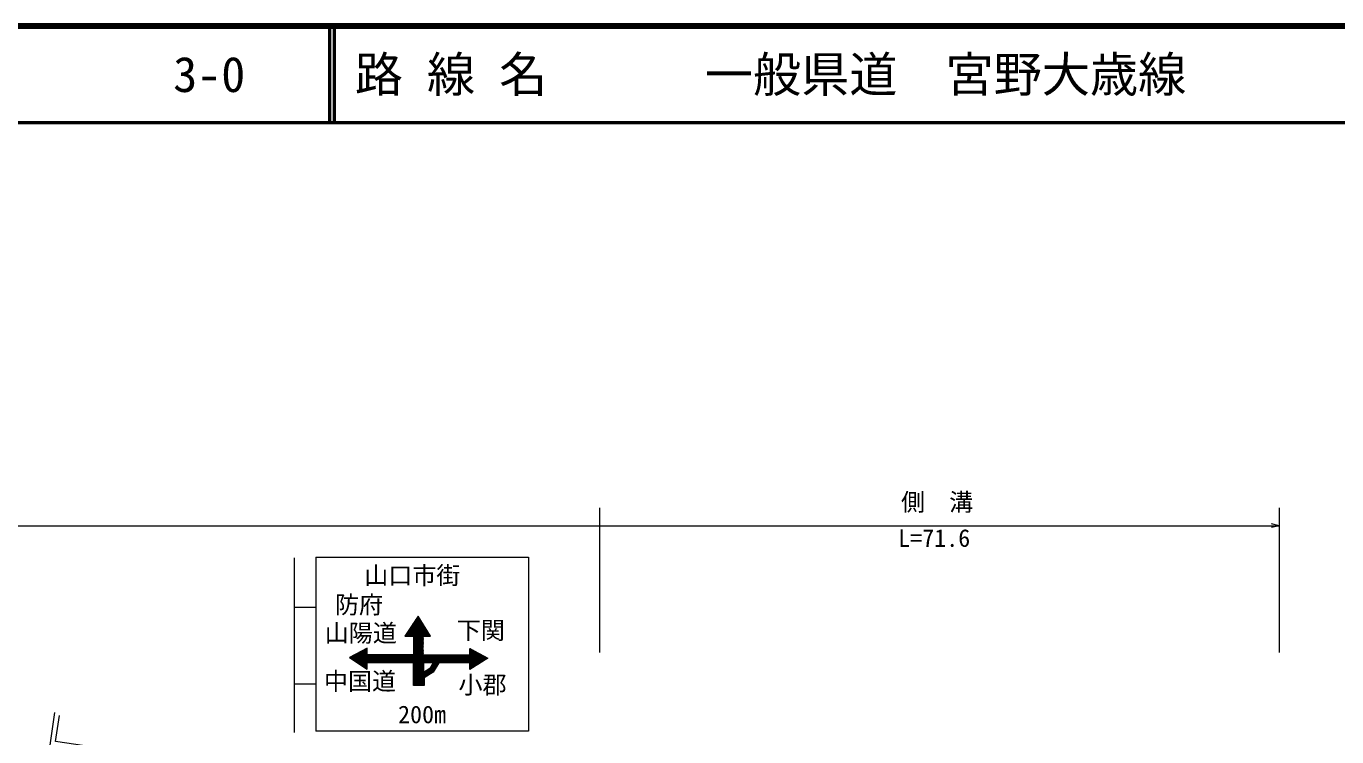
# Model space of a CAD drawing. Units: millimetres, scale not verified. Extents: x 40000 to 680000, y 20000 to 380000.
# Drawn here: x 146252 to 282372, y 306216 to 380000 of the extents above; entities that cross this region are included whole.
import ezdxf
from ezdxf.enums import TextEntityAlignment as Align

# ---------------------------------------------------------------- set-up
doc = ezdxf.new("R2010")
doc.units = ezdxf.units.MM
doc.header["$LTSCALE"] = 1000
for name, color, linetype, lineweight in [('M-BGD', 7, 'Continuous', 13), ('M-STR-HTXT', 7, 'Continuous', 13), ('M-STR-STRC', 7, 'Continuous', 13), ('M-TTL', 2, 'Continuous', 140), ('M-TTL-LINE', 7, 'Continuous', 50)]:
    doc.layers.add(name, color=color, linetype=linetype, lineweight=lineweight)
doc.layers.add('M-TTL-TXT', color=7, linetype='Continuous')
doc.styles.add('ＭＳ ゴシック', font='')
doc.styles.get('ＭＳ ゴシック').set_extended_font_data('MS Gothic')

msp = doc.modelspace()

# ---------------------------------------------------------------- linework, layer by layer
at = {"layer": 'M-BGD'}
for points in [[(134293, 310912), (131883, 302344), (146947, 299930), (147705, 304385), (148588, 304375), (149233, 308720)], [(165005, 290923), (165836, 291515), (167532, 303038), (149285, 305720), (149721, 308430)]]:
    msp.add_lwpolyline(points, dxfattribs=at)
at = {"layer": 'M-STR-HTXT'}
for p, q in [((205798, 329973), (205798, 314960)), ((276384, 329973), (276384, 314960)), ((70424, 328134), (276384, 328134)), ((276384, 328134), (275584, 328334)), ((276384, 328134), (275584, 327934))]:
    msp.add_line(p, q, dxfattribs=at)
at = {"layer": 'M-STR-STRC'}
for p, q in [((174074, 324794), (174074, 306661)), ((176349, 324870), (176349, 306804)), ((174074, 319680), (176349, 319680)), ((186424, 317940), (187060, 318577)), ((186685, 318343), (187007, 318665)), ((187539, 317786), (186802, 318523)), ((187322, 318145), (186858, 318609)), ((187104, 318504), (186913, 318695)), ((186946, 318746), (186954, 318753)), ((185640, 316732), (187220, 318313)), ((185703, 316653), (187274, 318224)), ((185845, 316654), (187327, 318136)), ((185901, 317135), (187167, 318401)), ((187519, 315685), (185967, 317237)), ((185987, 316655), (187380, 318048)), ((187519, 315826), (186023, 317322)), ((187519, 315968), (186079, 317408)), ((186129, 316655), (187434, 317960)), ((187520, 316109), (186134, 317494)), ((186163, 317538), (187114, 318489)), ((187520, 316250), (186190, 317580)), ((187520, 316391), (186246, 317666)), ((186271, 316656), (187487, 317872)), ((187521, 316532), (186301, 317751)), ((187560, 316634), (186357, 317837)), ((187698, 316637), (186412, 317923)), ((186413, 316656), (187540, 317784)), ((187837, 316640), (186468, 318009)), ((186480, 315876), (187860, 317256)), ((186480, 315734), (187914, 317167)), ((186481, 316584), (187594, 317696)), ((186481, 316442), (187647, 317608)), ((186481, 316301), (187700, 317520)), ((186481, 316159), (187754, 317432)), ((186481, 316017), (187807, 317344)), ((187975, 316643), (186524, 318094)), ((188114, 316646), (186579, 318180)), ((188190, 316711), (186635, 318266)), ((187973, 317069), (186691, 318352)), ((187756, 317428), (186746, 318438)), ((185702, 316653), (185633, 316722)), ((185843, 316654), (185689, 316808)), ((185984, 316655), (185745, 316894)), ((186125, 316655), (185800, 316979)), ((186265, 316656), (185856, 317065)), ((186406, 316656), (185912, 317151)), ((186479, 315167), (187520, 316208)), ((186479, 315026), (187520, 316066)), ((186479, 314884), (187519, 315924)), ((186480, 315592), (187967, 317079)), ((186480, 315451), (187521, 316492)), ((186480, 315309), (187520, 316350)), ((187516, 314839), (186480, 315875)), ((187518, 315544), (186481, 316581)), ((187518, 315403), (186481, 316440)), ((187517, 315262), (186481, 316299)), ((187517, 315121), (186481, 316157)), ((187517, 314980), (186481, 316016)), ((187666, 316637), (188020, 316991)), ((187810, 316640), (188074, 316903)), ((187955, 316643), (188127, 316815)), ((188099, 316646), (188180, 316727)), ((179952, 314342), (179846, 314448)), ((179882, 314388), (180052, 314558)), ((180357, 314079), (179938, 314497)), ((179968, 314332), (180354, 314718)), ((180762, 313815), (180031, 314547)), ((180053, 314276), (180655, 314878)), ((181167, 313552), (180123, 314596)), ((180139, 314221), (180957, 315038)), ((181572, 313288), (180215, 314645)), ((180225, 314165), (181258, 315198)), ((181655, 313346), (180308, 314694)), ((180310, 314109), (181560, 315358)), ((180396, 314053), (181663, 315321)), ((181657, 313486), (180400, 314743)), ((180482, 313998), (181664, 315180)), ((181658, 313626), (180493, 314792)), ((180567, 313942), (181664, 315038)), ((181660, 313766), (180585, 314841)), ((180653, 313886), (181664, 314897)), ((181661, 313906), (180677, 314890)), ((180739, 313830), (181665, 314756)), ((181777, 313932), (180770, 314939)), ((180824, 313775), (181805, 314755)), ((181919, 313931), (180862, 314988)), ((180910, 313719), (181946, 314755)), ((182062, 313930), (180954, 315037)), ((180996, 313663), (182086, 314754)), ((182204, 313929), (181047, 315086)), ((181082, 313607), (182227, 314753)), ((182347, 313928), (181139, 315135)), ((181167, 313552), (182368, 314752)), ((182489, 313927), (181232, 315184)), ((181664, 314893), (181324, 315233)), ((181664, 315034), (181416, 315282)), ((181664, 315176), (181509, 315331)), ((181663, 315318), (181601, 315380)), ((181689, 313932), (182508, 314751)), ((182632, 313926), (181802, 314756)), ((181830, 313931), (182649, 314750)), ((182774, 313925), (181944, 314755)), ((181970, 313930), (182789, 314749)), ((182916, 313924), (182086, 314754)), ((182111, 313929), (182930, 314748)), ((183059, 313922), (182229, 314753)), ((182251, 313928), (183070, 314748)), ((183201, 313921), (182371, 314752)), ((182391, 313927), (183211, 314747)), ((183344, 313920), (182513, 314751)), ((182532, 313926), (183351, 314746)), ((183486, 313919), (182656, 314750)), ((182672, 313925), (183492, 314745)), ((183629, 313918), (182798, 314749)), ((182813, 313924), (183632, 314744)), ((183771, 313917), (182940, 314748)), ((182953, 313923), (183773, 314743)), ((183914, 313916), (183082, 314748)), ((183093, 313922), (183914, 314742)), ((184056, 313915), (183225, 314747)), ((183234, 313921), (184054, 314741)), ((184198, 313914), (183367, 314746)), ((183374, 313920), (184195, 314741)), ((184341, 313913), (183509, 314745)), ((183515, 313919), (184335, 314740)), ((184483, 313912), (183652, 314744)), ((183655, 313918), (184476, 314739)), ((184626, 313911), (183794, 314743)), ((183796, 313917), (184616, 314738)), ((184768, 313910), (183936, 314742)), ((183936, 313916), (184757, 314737)), ((184076, 313915), (184897, 314736)), ((184911, 313909), (184079, 314741)), ((184217, 313914), (185038, 314735)), ((185053, 313908), (184221, 314740)), ((184357, 313913), (185178, 314734)), ((185196, 313907), (184363, 314740)), ((184498, 313912), (185319, 314734)), ((185338, 313906), (184506, 314739)), ((184638, 313911), (185460, 314733)), ((185480, 313905), (184648, 314738)), ((184778, 313910), (185600, 314732)), ((185623, 313904), (184790, 314737)), ((184919, 313909), (185741, 314731)), ((185765, 313903), (184932, 314736)), ((185059, 313908), (185881, 314730)), ((185908, 313902), (185075, 314735)), ((185200, 313907), (186022, 314729)), ((186050, 313901), (185217, 314734)), ((185340, 313906), (186162, 314728)), ((186193, 313900), (185359, 314733)), ((185481, 313905), (186303, 314727)), ((186335, 313899), (185502, 314732)), ((185621, 313904), (186443, 314727)), ((186477, 313898), (185644, 314732)), ((185761, 313903), (186480, 314622)), ((186478, 314039), (185786, 314731)), ((185902, 313902), (186479, 314480)), ((186478, 314180), (185929, 314730)), ((186479, 314321), (186071, 314729)), ((186479, 314462), (186213, 314728)), ((186480, 314603), (186356, 314727)), ((186478, 314459), (187518, 315499)), ((186478, 314318), (187518, 315357)), ((186478, 314176), (187517, 315215)), ((186478, 314034), (187517, 315074)), ((187043, 313898), (186478, 314463)), ((186479, 314743), (187519, 315783)), ((186479, 314601), (187518, 315641)), ((187514, 314134), (186479, 315169)), ((187514, 313993), (186479, 315028)), ((187467, 313899), (186479, 314887)), ((187325, 313899), (186479, 314745)), ((187184, 313898), (186479, 314604)), ((187516, 314698), (186480, 315734)), ((187515, 314557), (186480, 315593)), ((187515, 314416), (186480, 315451)), ((187515, 314275), (186480, 315310)), ((186483, 313898), (187516, 314932)), ((186624, 313898), (187516, 314790)), ((186766, 313898), (187516, 314648)), ((186907, 313898), (187515, 314506)), ((187514, 314008), (188233, 314727)), ((187515, 314434), (187809, 314727)), ((187515, 314292), (187950, 314727)), ((187515, 314150), (188091, 314727)), ((187516, 314717), (187526, 314727)), ((187516, 314576), (187667, 314727)), ((188315, 313899), (187516, 314698)), ((188174, 313899), (187516, 314557)), ((187546, 313899), (188374, 314727)), ((188456, 313899), (187628, 314727)), ((187688, 313899), (188515, 314727)), ((188598, 313899), (187770, 314727)), ((187829, 313899), (188657, 314726)), ((188739, 313899), (187911, 314727)), ((187971, 313899), (188798, 314726)), ((188880, 313899), (188053, 314727)), ((188112, 313899), (188940, 314726)), ((189077, 313844), (188194, 314727)), ((188254, 313899), (189081, 314726)), ((189163, 313899), (188336, 314727)), ((188395, 313899), (189222, 314726)), ((189304, 313900), (188477, 314727)), ((188537, 313899), (189364, 314726)), ((189446, 313900), (188619, 314726)), ((188678, 313899), (189505, 314726)), ((189587, 313900), (188760, 314726)), ((188820, 313899), (189646, 314726)), ((189729, 313900), (188902, 314726)), ((188961, 313899), (189788, 314726)), ((189870, 313900), (189043, 314726)), ((189103, 313899), (189929, 314726)), ((190011, 313900), (189185, 314726)), ((189244, 313899), (190070, 314726)), ((190153, 313900), (189326, 314726)), ((189386, 313900), (190212, 314726)), ((190294, 313900), (189468, 314726)), ((189527, 313900), (190353, 314726)), ((190435, 313900), (189609, 314726)), ((189669, 313900), (190494, 314726)), ((190577, 313900), (189751, 314726)), ((189810, 313900), (190636, 314725)), ((190718, 313900), (189892, 314726)), ((189951, 313900), (190777, 314725)), ((190859, 313900), (190034, 314726)), ((190093, 313900), (190918, 314725)), ((191001, 313900), (190175, 314726)), ((190234, 313900), (191060, 314725)), ((191142, 313900), (190317, 314726)), ((190376, 313900), (191201, 314725)), ((191284, 313900), (190458, 314726)), ((190517, 313900), (191343, 314725)), ((191425, 313900), (190600, 314726)), ((190659, 313900), (191484, 314725)), ((191566, 313900), (190741, 314725)), ((190800, 313900), (191625, 314725)), ((191708, 313901), (190883, 314725)), ((190942, 313900), (191767, 314725)), ((191849, 313901), (191024, 314725)), ((191083, 313900), (191908, 314725)), ((191990, 313901), (191166, 314725)), ((191225, 313900), (192049, 314725)), ((192132, 313901), (191307, 314725)), ((191366, 313900), (192191, 314725)), ((192273, 313901), (191449, 314725)), ((191508, 313900), (192761, 315153)), ((192808, 313508), (191590, 314725)), ((191649, 313901), (192853, 315104)), ((192894, 313563), (191732, 314725)), ((191791, 313901), (192944, 315054)), ((192980, 313618), (191873, 314725)), ((191932, 313901), (193036, 315005)), ((193066, 313673), (192015, 314725)), ((192074, 313901), (193128, 314955)), ((193152, 313729), (192156, 314725)), ((192215, 313901), (193220, 314906)), ((193238, 313784), (192298, 314725)), ((192330, 313874), (193312, 314856)), ((192330, 313733), (193404, 314806)), ((192331, 313592), (193496, 314757)), ((192331, 313451), (193587, 314707)), ((192332, 313311), (193679, 314658)), ((192333, 314867), (192669, 315203)), ((193325, 313839), (192333, 314831)), ((193411, 313894), (192334, 314971)), ((192335, 315010), (192577, 315253)), ((192336, 315153), (192485, 315302)), ((193497, 313950), (192336, 315111)), ((192337, 315296), (192393, 315352)), ((193583, 314005), (192337, 315251)), ((193669, 314060), (192359, 315370)), ((192426, 313263), (193771, 314608)), ((193756, 314115), (192667, 315204)), ((192820, 313515), (193863, 314559)), ((193842, 314171), (192974, 315038)), ((193214, 313768), (193955, 314509)), ((193928, 314226), (193281, 314873)), ((194014, 314281), (193588, 314707)), ((193608, 314021), (194047, 314460)), ((194100, 314336), (193895, 314541)), ((181253, 313496), (181661, 313904)), ((181339, 313440), (181660, 313761)), ((181424, 313384), (181658, 313618)), ((181510, 313329), (181657, 313475)), ((181596, 313273), (181655, 313332)), ((186042, 313901), (186479, 314338)), ((186183, 313900), (186478, 314196)), ((186323, 313899), (186478, 314054)), ((186463, 313898), (186478, 313912)), ((186475, 311633), (188085, 313242)), ((186476, 312907), (187468, 313899)), ((186476, 312765), (187513, 313803)), ((186476, 312624), (187513, 313661)), ((186476, 312482), (187513, 313519)), ((186476, 312341), (187512, 313377)), ((186476, 312199), (187512, 313235)), ((186476, 312058), (187511, 313094)), ((186478, 313898), (186477, 313898)), ((186477, 313756), (186619, 313898)), ((186477, 313615), (186760, 313898)), ((186477, 313473), (186902, 313898)), ((186477, 313332), (187043, 313898)), ((186477, 313190), (187185, 313898)), ((186477, 313049), (187327, 313898)), ((187776, 312458), (186477, 313757)), ((187690, 312403), (186477, 313616)), ((187603, 312348), (186477, 313474)), ((187591, 312219), (186477, 313333)), ((187593, 312076), (186477, 313192)), ((186902, 313898), (186478, 314322)), ((186760, 313898), (186478, 314181)), ((186619, 313898), (186478, 314039)), ((187863, 312512), (186478, 313898)), ((186521, 311537), (188883, 313899)), ((187511, 313006), (186619, 313898)), ((186662, 311537), (189024, 313899)), ((187512, 313147), (186761, 313898)), ((187512, 313288), (186902, 313898)), ((187512, 313429), (187043, 313898)), ((187049, 313898), (187515, 314365)), ((187513, 313570), (187184, 313898)), ((187190, 313898), (187515, 314223)), ((187513, 313711), (187326, 313898)), ((187332, 313899), (187514, 314081)), ((187514, 313852), (187467, 313899)), ((187473, 313899), (187514, 313939)), ((187750, 313899), (187514, 314134)), ((187608, 313899), (187514, 313993)), ((188032, 313899), (187515, 314416)), ((187891, 313899), (187515, 314275)), ((187635, 312369), (189025, 313759)), ((188210, 312731), (187848, 313093)), ((188297, 312785), (187935, 313148)), ((188017, 312609), (188812, 313404)), ((188384, 312840), (188021, 313203)), ((188471, 312895), (188108, 313257)), ((188546, 312961), (188181, 313326)), ((188202, 313359), (188742, 313899)), ((188599, 313050), (188234, 313414)), ((188652, 313138), (188288, 313502)), ((188705, 313226), (188341, 313591)), ((188758, 313315), (188394, 313679)), ((188415, 313714), (188600, 313899)), ((188811, 313403), (188447, 313767)), ((188864, 313491), (188500, 313856)), ((188917, 313579), (188598, 313899)), ((188970, 313668), (188739, 313899)), ((189024, 313756), (188880, 313899)), ((192721, 313452), (192330, 313844)), ((192635, 313397), (192330, 313702)), ((192549, 313342), (192331, 313560)), ((192463, 313287), (192332, 313418)), ((192377, 313231), (192332, 313276)), ((194002, 314274), (194139, 314410)), ((186475, 311774), (187703, 313002)), ((186475, 311916), (187511, 312952)), ((186859, 311537), (186475, 311920)), ((186717, 311537), (186475, 311779)), ((187597, 311788), (186476, 312909)), ((187600, 311645), (186476, 312768)), ((187567, 311536), (186476, 312627)), ((187425, 311536), (186476, 312485)), ((187284, 311536), (186476, 312344)), ((187142, 311536), (186476, 312203)), ((187001, 311536), (186476, 312062)), ((187595, 311932), (186477, 313050)), ((186803, 311537), (187589, 312322)), ((186945, 311537), (187591, 312183)), ((187086, 311536), (187593, 312044)), ((187227, 311536), (187595, 311905)), ((187368, 311536), (187598, 311765)), ((187950, 312567), (187587, 312929)), ((188037, 312622), (187674, 312984)), ((188124, 312676), (187761, 313039)), ((188399, 312849), (188598, 313049)), ((174074, 311709), (176349, 311709)), ((186576, 311537), (186475, 311638)), ((187509, 311536), (187600, 311626))]:
    msp.add_line(p, q, dxfattribs=at)
for points in [[(176349, 324870), (198409, 324870), (198409, 306804), (176349, 306804)], [(187521, 316633), (188228, 316649), (186952, 318755), (185589, 316653), (186482, 316657), (186477, 313898), (187514, 313899), (187511, 312881)], [(189110, 313899), (188527, 312930), (187589, 312339), (187601, 311536), (186475, 311537), (186477, 313898)], [(188526, 313899), (188160, 313290), (187511, 312881)]]:
    msp.add_lwpolyline(points, dxfattribs=at)
for points in [[(181665, 314756), (181663, 315413), (179815, 314432), (181654, 313235), (181662, 313933), (186477, 313898), (186480, 314726)], [(192332, 314725), (192338, 315382), (194180, 314388), (192333, 313203), (192330, 313901), (187514, 313899), (187516, 314727)]]:
    msp.add_lwpolyline(points, close=True, dxfattribs=at)
at = {"layer": 'M-TTL'}
msp.add_line((680000, 380000), (40000, 380000), dxfattribs=at)
at = {"layer": 'M-TTL-LINE'}
for p, q in [((177750, 380000), (177750, 370000)), ((178250, 380000), (178250, 370000)), ((40000, 370000), (680000, 370000))]:
    msp.add_line(p, q, dxfattribs=at)

# ---------------------------------------------------------------- texts
at = {"layer": 'M-STR-HTXT', "style": 'ＭＳ ゴシック'}
for s, p in [('側\u3000溝', (240861, 329122)), ('L=71.6', (240559, 325389))]:
    msp.add_text(s, height=1833, dxfattribs=at).set_placement(p, align=Align.BOTTOM_CENTER)
at = {"layer": 'M-STR-STRC', "style": 'ＭＳ ゴシック'}
for s, p in [('山口市街', (186353, 321509)), ('防府', (180821, 318464)), ('山陽道', (181000, 315520)), ('下関', (193476, 315809)), ('中国道', (180919, 310525)), ('小郡', (193643, 310139)), ('200m', (187365, 307069))]:
    msp.add_text(s, height=1833, dxfattribs=at).set_placement(p, align=Align.BOTTOM_CENTER)
at = {"layer": 'M-TTL-TXT', "style": 'ＭＳ ゴシック'}
for s, p in [('路 線 名', (180380, 375000)), ('一般県道\u3000宮野大歳線', (216734, 375000)), ('3-0', (161521, 375000))]:
    msp.add_text(s, height=3666, dxfattribs=at).set_placement(p, align=Align.MIDDLE_LEFT)

doc.saveas('drawing.dxf')
